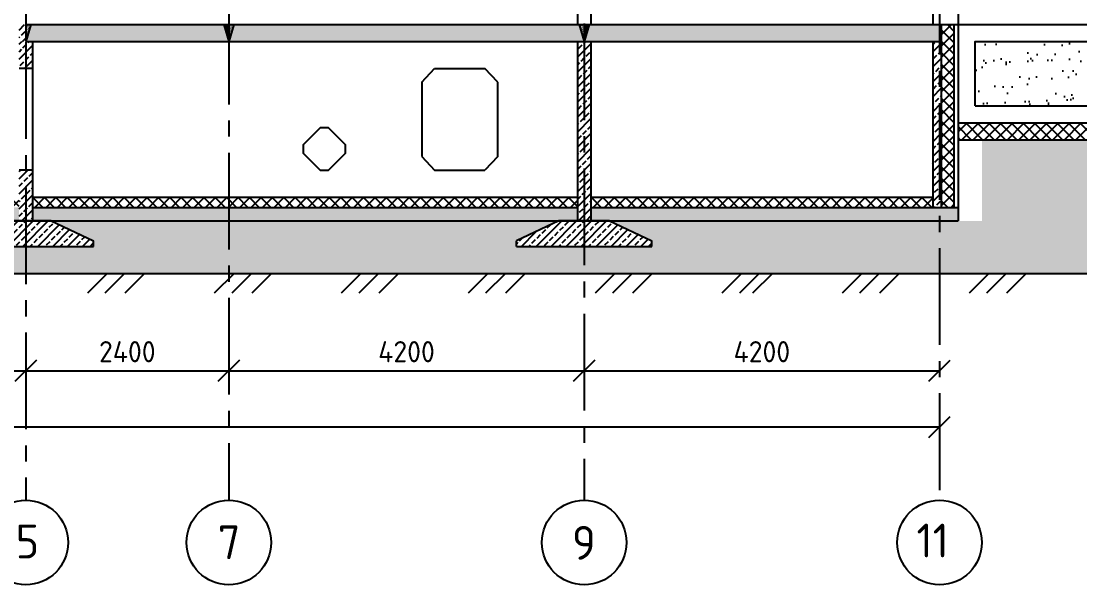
# Model space of a CAD drawing. Header units: millimetres. Extents: x -257254 to 390979, y -202328 to 355504.
# Drawn here: x 89774 to 102287, y 30517 to 37175 of the extents above; entities that cross this region are included whole.
import ezdxf

# ---------------------------------------------------------------- set-up
doc = ezdxf.new("R2010")
doc.units = ezdxf.units.MM
doc.linetypes.add('CENTER2', pattern=[28.575, 19.05, -3.175, 3.175, -3.175])
doc.layers.get('0').update_dxf_attribs({"lineweight": 25})
doc.layers.add('оси', color=1, linetype='CENTER2')
doc.layers.add('разрез', color=40, linetype='Continuous')
doc.styles.get("Standard").update_dxf_attribs({"font": 'GOST_Common.ttf'})
doc.dimstyles.new('ISO-25', dxfattribs={"dimtxt": 250, "dimasz": 250, "dimexe": 1.25, "dimexo": 0.625, "dimgap": 100, "dimtad": 1, "dimdec": 0, "dimtxsty": 'Standard', "dimblk": 'OBLIQUE', "dimcen": 2.5, "dimadec": 0, "dimazin": 0, "dimtfac": 1, "dimtdec": 0, "dimtmove": 0, "dimatfit": 3, "dimfxl": 1, "dimarcsym": 0})
pattern_1 = [(45, (-80, 0), (-67.35192, 67.35192), []), (135, (-80, 0), (-67.35192, -67.35192), [])]

# ---------------------------------------------------------------- blocks, each defined once
blk = doc.blocks.new('_Oblique')
at = {"color": 0, "linetype": 'ByBlock', "lineweight": -2}
blk.add_line((-0.5, -0.5), (0.5, 0.5), dxfattribs=at)
blk = doc.blocks.new('*D199')
at = {"color": 0, "lineweight": -2, "transparency": 16777216}
for p, q in [((75429, 32383), (75429, 32383)), ((75429, 32382), (100629, 32382)), ((100629, 32383), (100629, 32383))]:
    blk.add_line(p, q, dxfattribs=at)
at = {"color": 0, "lineweight": -2, "transparency": 16777216, "xscale": 250, "yscale": 250, "zscale": 250, "rotation": 180}
blk.add_blockref('_Oblique', (75429, 32382), dxfattribs=at)
at = {"color": 0, "lineweight": -2, "transparency": 16777216, "xscale": 250, "yscale": 250, "zscale": 250}
blk.add_blockref('_Oblique', (100629, 32382), dxfattribs=at)
at = {"color": 0, "transparency": 16777216, "insert": (88029, 32607), "char_height": 250, "attachment_point": 5}
blk.add_mtext('25200', dxfattribs=at)
blk = doc.blocks.new('*D202')
at = {"color": 0, "lineweight": -2, "transparency": 16777216}
for p, q in [((83829, 33043), (83829, 33047)), ((83829, 33046), (89829, 33046)), ((89829, 33046), (89829, 33047))]:
    blk.add_line(p, q, dxfattribs=at)
at = {"color": 0, "lineweight": -2, "transparency": 16777216, "xscale": 250, "yscale": 250, "zscale": 250, "rotation": 180}
blk.add_blockref('_Oblique', (83829, 33046), dxfattribs=at)
at = {"color": 0, "lineweight": -2, "transparency": 16777216, "xscale": 250, "yscale": 250, "zscale": 250}
blk.add_blockref('_Oblique', (89829, 33046), dxfattribs=at)
at = {"color": 0, "transparency": 16777216, "insert": (86829, 33271), "char_height": 250, "attachment_point": 5}
blk.add_mtext('6000', dxfattribs=at)
blk = doc.blocks.new('*D203')
at = {"color": 0, "lineweight": -2, "transparency": 16777216}
for p, q in [((96429, 33046), (96429, 33047)), ((96429, 33046), (100629, 33046)), ((100629, 33046), (100629, 33047))]:
    blk.add_line(p, q, dxfattribs=at)
at = {"color": 0, "lineweight": -2, "transparency": 16777216, "xscale": 250, "yscale": 250, "zscale": 250, "rotation": 180}
blk.add_blockref('_Oblique', (96429, 33046), dxfattribs=at)
at = {"color": 0, "lineweight": -2, "transparency": 16777216, "xscale": 250, "yscale": 250, "zscale": 250}
blk.add_blockref('_Oblique', (100629, 33046), dxfattribs=at)
at = {"color": 0, "transparency": 16777216, "insert": (98529, 33271), "char_height": 250, "attachment_point": 5}
blk.add_mtext('4200', dxfattribs=at)
blk = doc.blocks.new('*D204')
at = {"color": 0, "lineweight": -2, "transparency": 16777216}
for p, q in [((89829, 33046), (89829, 33047)), ((89829, 33046), (92229, 33046)), ((92229, 33043), (92229, 33047))]:
    blk.add_line(p, q, dxfattribs=at)
at = {"color": 0, "lineweight": -2, "transparency": 16777216, "xscale": 250, "yscale": 250, "zscale": 250, "rotation": 180}
blk.add_blockref('_Oblique', (89829, 33046), dxfattribs=at)
at = {"color": 0, "lineweight": -2, "transparency": 16777216, "xscale": 250, "yscale": 250, "zscale": 250}
blk.add_blockref('_Oblique', (92229, 33046), dxfattribs=at)
at = {"color": 0, "transparency": 16777216, "insert": (91029, 33271), "char_height": 250, "attachment_point": 5}
blk.add_mtext('2400', dxfattribs=at)
blk = doc.blocks.new('*D205')
at = {"color": 0, "lineweight": -2, "transparency": 16777216}
for p, q in [((92229, 33043), (92229, 33047)), ((92229, 33046), (96429, 33046)), ((96429, 33046), (96429, 33044))]:
    blk.add_line(p, q, dxfattribs=at)
at = {"color": 0, "lineweight": -2, "transparency": 16777216, "xscale": 250, "yscale": 250, "zscale": 250, "rotation": 180}
blk.add_blockref('_Oblique', (92229, 33046), dxfattribs=at)
at = {"color": 0, "lineweight": -2, "transparency": 16777216, "xscale": 250, "yscale": 250, "zscale": 250}
blk.add_blockref('_Oblique', (96429, 33046), dxfattribs=at)
at = {"color": 0, "transparency": 16777216, "insert": (94329, 33271), "char_height": 250, "attachment_point": 5}
blk.add_mtext('4200', dxfattribs=at)

msp = doc.modelspace()

# ---------------------------------------------------------------- hatches: boundary and pattern name
at = {"layer": 'разрез'}
h = msp.add_hatch(dxfattribs=at)
h.set_pattern_fill('JIS_STN_2.5', color=256, scale=50)
h.paths.add_polyline_path([(83909.02596, 36935.34196), (83909.02596, 37135.34196), (83886.99063, 37135.34196), (83829.02596, 36935.34196)])
h.paths.add_polyline_path([(89749.02596, 37135.34196), (89749.02596, 36935.34196), (89829.02595, 36935.34196), (89829.02595, 37135.34196)])
h = msp.add_hatch(dxfattribs=at)
h.set_pattern_fill('JIS_STN_2.5', color=256, scale=50)
h.paths.add_polyline_path([(92229.02595, 37135.34196), (89829.02595, 37135.34196), (89829.02595, 36935.34196), (92229.02595, 36935.34196)])
h.paths.add_polyline_path([(96429.02595, 37135.34196), (92229.02595, 37135.34196), (92229.02595, 36935.34196), (96429.02595, 36935.34196)])
h.paths.add_polyline_path([(100629.02596, 37135.34196), (96429.02595, 37135.34196), (96429.02595, 36935.34196), (100629.02596, 36935.34196)])
h.paths.add_polyline_path([(100629.02596, 37133.48867), (100629.02596, 37135.34196), (100629.02596, 36935.34196), (100629.02596, 36933.48867)])
h = msp.add_hatch(dxfattribs=at)
h.set_pattern_fill('AR-SAND', color=256, scale=0.3, angle=-90)
h.paths.add_polyline_path([(89829.02595, 37135.34196), (89886.99063, 37135.34196), (89829.02595, 36935.34196)])
h = msp.add_hatch(dxfattribs=at)
h.set_pattern_fill('AR-SAND', color=256, scale=0.3, angle=-90)
h.paths.add_polyline_path([(92229.02595, 37135.34196), (92171.06128, 37135.34196), (92229.02595, 36935.34196)])
h = msp.add_hatch(dxfattribs=at)
h.set_pattern_fill('AR-SAND', color=256, scale=0.3, angle=-90)
h.paths.add_polyline_path([(92229.02595, 37135.34196), (92286.99063, 37135.34196), (92229.02595, 36935.34196)])
h = msp.add_hatch(dxfattribs=at)
h.set_pattern_fill('AR-SAND', color=256, scale=0.3, angle=-90)
h.paths.add_polyline_path([(96429.02595, 37135.34196), (96371.06128, 37135.34196), (96429.02595, 36935.34196)])
h = msp.add_hatch(dxfattribs=at)
h.set_pattern_fill('AR-SAND', color=256, scale=0.3, angle=-90)
h.paths.add_polyline_path([(96429.02595, 37135.34196), (96486.99063, 37135.34196), (96429.02595, 36935.34196)])
h = msp.add_hatch(dxfattribs=at)
h.set_pattern_fill('NET', color=256, scale=30, angle=45)
h.set_pattern_definition(pattern_1)
h.paths.add_polyline_path([(100799.02595, 37135.34196), (100649.02596, 37135.34196), (100649.02596, 34975.34196), (100799.02595, 34975.34196)])
at = {"layer": 'разрез', "true_color": 0xf7f0b5}
h = msp.add_hatch(dxfattribs=at)
h.set_pattern_fill('AR-SAND', color=254, scale=150, angle=45)
h.paths.add_polyline_path([(103718.40167, 36580.57987, 0.5342807523), (103692.93955, 36617.8401), (103397.41739, 36617.8401, -0.5061795184), (103384.54232, 36652.14798), (103418.40167, 36730.57987, 0.5342807523), (103392.93955, 36767.8401), (103097.41739, 36767.8401, -0.5061795184), (103084.54232, 36802.14798), (103118.40167, 36880.57987, 0.5342807523), (103092.93955, 36917.8401), (102797.41739, 36917.8401, -0.5061795184), (102784.54232, 36952.14798), (102818.40167, 37030.57987, 0.5342807523), (102792.93955, 37067.8401), (102497.41739, 37067.8401), (102497.41739, 37015.34196), (101129.02596, 37015.34196), (101129.02596, 35975.34196), (104618.40167, 35975.34196), (104618.40167, 36130.57987, 0.5342807523), (104592.93955, 36167.8401), (104297.41739, 36167.8401, -0.5061795184), (104284.54232, 36202.14798), (104318.40167, 36280.57987, 0.5342807523), (104292.93955, 36317.8401), (103997.41739, 36317.8401, -0.5061795184), (103984.54232, 36352.14798), (104018.40167, 36430.57987, 0.5342807523), (103992.93955, 36467.8401), (103697.41739, 36467.8401, -0.5061795184), (103684.54232, 36502.14798)])
at = {"layer": 'разрез'}
h = msp.add_hatch(dxfattribs=at)
h.set_pattern_fill('JIS_STN_2.5', color=256, scale=50)
h.set_pattern_definition([(45, (6000, 0), (-88.38835, 88.38835), []), (45, (6088.25, 0), (-88.38835, 88.38835), [60, -25])])
h.paths.add_polyline_path([(89829.02596, 35415.34196), (89749.02596, 35415.34196), (89749.02596, 34815.34196), (89829.02596, 34815.34196)])
h.paths.add_polyline_path([(89909.02596, 35415.34196), (89829.02596, 35415.34196), (89829.02596, 34815.34196), (89909.02596, 34815.34196)])
h.paths.add_polyline_path([(89909.02596, 36935.34196), (89829.02596, 36935.34196), (89829.02596, 36615.34196), (89909.02596, 36615.34196)])
h.paths.add_polyline_path([(89829.02596, 36935.34196), (89749.02596, 36935.34196), (89749.02596, 36615.34196), (89829.02596, 36615.34196)])
h = msp.add_hatch(dxfattribs=at)
h.set_pattern_fill('JIS_STN_2.5', color=256, scale=50)
h.set_pattern_definition([(45, (16800, -26360), (-88.38835, 88.38835), []), (45, (16888.25, -26360), (-88.38835, 88.38835), [60, -25])])
h.paths.add_polyline_path([(96509.02595, 36935.34196), (96429.02595, 36935.34196), (96429.02595, 34815.34196), (96509.02595, 34815.34196)])
h.paths.add_polyline_path([(96429.02595, 36935.34196), (96349.02595, 36935.34196), (96349.02595, 34815.34196), (96429.02595, 34815.34196)])
h = msp.add_hatch(dxfattribs=at)
h.set_pattern_fill('JIS_STN_2.5', color=256, scale=50)
h.set_pattern_definition([(45, (-80, 0), (-88.38835, 88.38835), []), (45, (8.25, 0), (-88.38835, 88.38835), [60, -25])])
h.paths.add_polyline_path([(100649.02596, 36935.34196), (100549.02596, 36935.34196), (100549.02596, 34975.34196), (100649.02596, 34975.34196)])
at = {"layer": 'разрез', "true_color": 0xf7f0b5}
h = msp.add_hatch(dxfattribs=at)
h.set_pattern_fill('AR-SAND', color=254, scale=7, angle=45)
h.set_pattern_definition([(82.5, (-80, 0), (-250.16694, 234.32744), [0, -270.256, 0, -302.26, 0, -288.925]), (52.5, (-80, 0), (-132.3076, 577.313), [0, -145.796, 0, -243.586, 0, -93.345]), (12.5, (-234.64, -154.64), (390.8099, 392.2326), [0, -88.9, 0, -320.04, 0, -417.83]), (2.5, (-234.64, -154.64), (267.5968, 488.2855), [0, -44.45, 0, -209.804, 0, -240.03])])
h.paths.add_polyline_path([(102541.96993, 36933.48867), (101049.02596, 36933.48867), (101049.02596, 36175.34196), (104042.14423, 36175.34196)])
at = {"layer": 'разрез'}
h = msp.add_hatch(dxfattribs=at)
h.set_pattern_fill('AR-SAND', color=256, scale=7, angle=45)
h.paths.add_polyline_path([(75059.02596, 35975.34196), (71216.4015, 35975.34196), (72997.17282, 34194.57065), (89829.02595, 34194.57065), (89829.02595, 34515.34196), (89029.02595, 34515.34196), (89029.02595, 34579.73586), (89529.02595, 34815.34196), (84129.02596, 34815.34196), (84629.02596, 34579.73586), (84629.02596, 34515.34196), (83029.02596, 34515.34196), (83029.02596, 34579.73586), (83529.02596, 34815.34196), (79929.02596, 34815.34196), (80429.02596, 34579.73586), (80429.02596, 34515.34196), (78829.02596, 34515.34196), (78829.02596, 34579.73586), (79329.02596, 34815.34196), (75553.21372, 34815.34196), (75953.21372, 34579.73586), (75953.21372, 34515.34196), (74553.21372, 34515.34196), (74553.21372, 34579.73586), (74953.21372, 34815.34196), (75059.02596, 34815.34196)])
h.paths.add_polyline_path([(95629.02596, 34579.73586), (96129.02596, 34815.34196), (90129.02595, 34815.34196), (90629.02595, 34579.73586), (90629.02595, 34515.34196), (89829.02595, 34515.34196), (89829.02595, 34194.57065), (96429.02595, 34194.57065), (96429.02595, 34515.34196), (95629.02596, 34515.34196)])
h.paths.add_polyline_path([(105864.31269, 35975.34196), (105052.664, 35975.34196), (105052.664, 35775.34196), (101129.02596, 35775.34196), (101129.02596, 34815.34196), (96729.02596, 34815.34196), (97229.02596, 34579.73586), (97229.02596, 34515.34196), (96429.02595, 34515.34196), (96429.02595, 34194.57065), (104083.54137, 34194.57065)])
h = msp.add_hatch(dxfattribs=at)
h.set_pattern_fill('NET', color=256, scale=30, angle=45)
h.set_pattern_definition(pattern_1)
h.paths.add_polyline_path([(101049.02596, 34815.34196), (100849.02596, 34815.34196)])
h.paths.add_polyline_path([(100849.02596, 35975.34196), (100849.02596, 35775.34196), (104972.664, 35775.34196), (104972.664, 35975.34196)])
h = msp.add_hatch(dxfattribs=at)
h.set_pattern_fill('NET', color=256, scale=30, angle=45)
h.paths.add_polyline_path([(96509.02595, 35095.34196), (96509.02595, 34975.34196), (100549.02596, 34975.34196), (100549.02596, 35095.34196)])
h.paths.add_polyline_path([(92229.02595, 35095.34196), (92229.02595, 34975.34196), (96349.02595, 34975.34196), (96349.02595, 35095.34196)])
h.paths.add_polyline_path([(89909.02596, 35095.34196), (89909.02596, 34975.34196), (92229.02595, 34975.34196), (92229.02595, 35095.34196)])
h.paths.add_polyline_path([(83909.02596, 35095.34196), (83909.02596, 34975.34196), (89749.02596, 34975.34196), (89749.02596, 35095.34196)])
h.paths.add_polyline_path([(79709.02596, 35095.34196), (79709.02596, 34975.34196), (83749.02596, 34975.34196), (83749.02596, 35095.34196)])
h.paths.add_polyline_path([(79549.02596, 34975.34196), (79549.02596, 35095.34196), (75509.02596, 35095.34196), (75509.02596, 34975.34196)])
h = msp.add_hatch(dxfattribs=at)
h.set_pattern_fill('JIS_STN_2.5', color=256, scale=50)
h.paths.add_polyline_path([(89749.02596, 34975.34196), (83909.02596, 34975.34196), (83909.02596, 34815.34196), (84129.02596, 34815.34196), (89749.02596, 34815.34196)])
h.paths.add_polyline_path([(79549.02596, 34975.34196), (75509.02596, 34975.34196), (75509.02596, 34815.34196), (75553.21372, 34815.34196), (79549.02596, 34815.34196)])
h.paths.add_polyline_path([(83749.02596, 34975.34196), (79709.02596, 34975.34196), (79709.02596, 34815.34196), (83749.02596, 34815.34196)])
h.paths.add_polyline_path([(92229.02595, 34975.34196), (89909.02596, 34975.34196), (89909.02596, 34815.34196), (90129.02595, 34815.34196), (92229.02595, 34815.34196)])
h.paths.add_polyline_path([(96349.02595, 34975.34196), (92229.02595, 34975.34196), (92229.02595, 34815.34196), (96349.02595, 34815.34196)])
h.paths.add_polyline_path([(100849.02596, 34975.34196), (96509.02595, 34975.34196), (96509.02595, 34815.34196), (96729.02596, 34815.34196), (100849.02596, 34815.34196)])
h = msp.add_hatch(dxfattribs=at)
h.set_pattern_fill('JIS_STN_2.5', color=256, scale=50)
h.set_pattern_definition([(45, (10200, 0), (-88.38835, 88.38835), []), (45, (10288.25, 0), (-88.38835, 88.38835), [60, -25])])
h.paths.add_polyline_path([(89829.02595, 34815.34196), (89529.02595, 34815.34196), (89029.02595, 34579.73586), (89029.02595, 34515.34196), (89829.02595, 34515.34196)])
h.paths.add_polyline_path([(90129.02595, 34815.34196), (89909.02595, 34815.34196), (89829.02595, 34815.34196), (89829.02595, 34515.34196), (90629.02595, 34515.34196), (90629.02595, 34579.73586)])
h = msp.add_hatch(dxfattribs=at)
h.set_pattern_fill('JIS_STN_2.5', color=256, scale=50)
h.set_pattern_definition([(45, (16800, 0), (-88.38835, 88.38835), []), (45, (16888.25, 0), (-88.38835, 88.38835), [60, -25])])
h.paths.add_polyline_path([(96429.02595, 34815.34196), (96129.02596, 34815.34196), (95629.02596, 34579.73586), (95629.02596, 34515.34196), (96429.02595, 34515.34196)])
h.paths.add_polyline_path([(96729.02596, 34815.34196), (96509.02595, 34815.34196), (96429.02595, 34815.34196), (96429.02595, 34515.34196), (97229.02596, 34515.34196), (97229.02596, 34579.73586)])

# ---------------------------------------------------------------- linework, layer by layer
at = {"ltscale": 50}
for centre in [(89829.02595, 31017.09795), (92229.02595, 31017.09795), (96429.02595, 31017.09795), (100629.02596, 31017.09795)]:
    msp.add_circle(centre, 500, dxfattribs=at)
at = {"layer": 'оси', "ltscale": 60}
for p, q in [((89829.02595, 69502.09472), (89829.02595, 31517.09795)), ((100629.02596, 67069.65659), (100629.02596, 31517.09795)), ((92229.02595, 66482.32084), (92229.02595, 31517.09795)), ((96429.02595, 66295.34196), (96429.02595, 31517.09795))]:
    msp.add_line(p, q, dxfattribs=at)
at = {"layer": 'разрез'}
for p, q in [((96349.02595, 39935.34196), (96349.02595, 37135.34196)), ((96509.02595, 39935.34196), (96509.02595, 37135.34196)), ((100549.02596, 39935.34196), (100549.02596, 37133.26049)), ((100849.02596, 39935.34196), (100849.02596, 36933.48867)), ((89829.02595, 37175.34196), (89829.02595, 36935.34196)), ((89829.02595, 37175.34196), (89829.02595, 36935.34196)), ((92229.02595, 37185.34196), (92229.02595, 36935.34196)), ((92229.02595, 37175.34196), (92229.02595, 36935.34196)), ((89886.99063, 37135.34196), (89829.02595, 36935.34196)), ((89829.02595, 37135.34196), (102877.41739, 37135.34196)), ((92171.06128, 37135.34196), (92229.02595, 36935.34196)), ((92286.99063, 37135.34196), (92229.02595, 36935.34196)), ((96371.06128, 37135.34196), (96429.02595, 36935.34196)), ((96429.02595, 37135.34196), (96429.02595, 36935.34196)), ((96429.02595, 37135.34196), (96429.02595, 36935.34196)), ((96486.99063, 37135.34196), (96429.02595, 36935.34196)), ((100629.02596, 37135.34196), (100629.02596, 36935.34196)), ((100649.02596, 37135.34196), (100649.02596, 34975.34196)), ((100799.02595, 37135.34196), (100799.02595, 34975.34196)), ((89829.02595, 36935.34196), (100629.02596, 36935.34196)), ((89909.02596, 36935.34196), (89909.02596, 34815.34196)), ((96349.02595, 36935.34196), (96349.02595, 34815.34196)), ((96509.02595, 36935.34196), (96509.02595, 34815.34196)), ((100549.02596, 36935.34196), (100549.02596, 34975.34196)), ((100849.02596, 36933.48867), (100849.02596, 34975.34196)), ((101049.02596, 36175.34196), (101049.02596, 36933.48867)), ((89909.02596, 36615.34196), (89749.02596, 36615.34196)), ((94509.02613, 36454.9863), (94661.44968, 36615.34196)), ((94661.44968, 36615.34196), (95256.60258, 36615.34196)), ((95409.02613, 36454.9863), (95256.60258, 36615.34196)), ((94509.02613, 36454.9863), (94509.02613, 35575.69762)), ((95409.02613, 35575.69762), (95409.02613, 36454.9863)), ((101049.02596, 36175.34196), (104050.20379, 36175.34196)), ((100849.02596, 35975.34196), (108585.82333, 35975.34196)), ((100849.02596, 35775.34196), (104972.664, 35775.34196)), ((94509.02613, 35575.69762), (94661.44968, 35415.34196)), ((95409.02613, 35575.69762), (95256.60258, 35415.34196)), ((89909.02596, 35415.34196), (89749.02596, 35415.34196)), ((94661.44968, 35415.34196), (95256.60258, 35415.34196)), ((89909.02596, 35095.34196), (96349.02595, 35095.34196)), ((96509.02595, 35095.34196), (100549.02596, 35095.34196)), ((89909.02596, 34975.34196), (96349.02595, 34975.34196)), ((96509.02595, 34975.34196), (100849.02596, 34975.34196)), ((100849.02596, 34975.34196), (100849.02596, 34815.34196)), ((79709.02596, 34815.34196), (100849.02596, 34815.34196)), ((90129.02595, 34815.34196), (89529.02595, 34815.34196)), ((90129.02595, 34815.34196), (90629.02595, 34579.73586)), ((96129.02596, 34815.34196), (95629.02596, 34579.73586)), ((96729.02596, 34815.34196), (96129.02596, 34815.34196)), ((96729.02596, 34815.34196), (97229.02596, 34579.73586)), ((90629.02595, 34515.34196), (90629.02595, 34579.73586)), ((95629.02596, 34515.34196), (95629.02596, 34579.73586)), ((97229.02596, 34515.34196), (97229.02596, 34579.73586)), ((89029.02595, 34515.34196), (90629.02595, 34515.34196)), ((95629.02596, 34515.34196), (97229.02596, 34515.34196)), ((72997.17282, 34194.57065), (104083.54137, 34194.57065)), ((90790.0566, 34194.57065), (90557.32426, 33961.83831)), ((90997.17282, 34194.57065), (90764.44048, 33961.83831)), ((90997.17282, 34194.57065), (90764.44048, 33961.83831)), ((91233.04297, 34194.57065), (91000.31063, 33961.83831)), ((92290.0566, 34194.57065), (92057.32426, 33961.83831)), ((92497.17282, 34194.57065), (92264.44048, 33961.83831)), ((92497.17282, 34194.57065), (92264.44048, 33961.83831)), ((92733.04297, 34194.57065), (92500.31063, 33961.83831)), ((93790.0566, 34194.57065), (93557.32426, 33961.83831)), ((93997.17282, 34194.57065), (93764.44048, 33961.83831)), ((93997.17282, 34194.57065), (93764.44048, 33961.83831)), ((94233.04297, 34194.57065), (94000.31063, 33961.83831)), ((95290.0566, 34194.57065), (95057.32426, 33961.83831)), ((95497.17282, 34194.57065), (95264.44048, 33961.83831)), ((95497.17282, 34194.57065), (95264.44048, 33961.83831)), ((95733.04297, 34194.57065), (95500.31063, 33961.83831)), ((96790.0566, 34194.57065), (96557.32426, 33961.83831)), ((96997.17282, 34194.57065), (96764.44048, 33961.83831)), ((96997.17282, 34194.57065), (96764.44048, 33961.83831)), ((97233.04297, 34194.57065), (97000.31063, 33961.83831)), ((98290.0566, 34194.57065), (98057.32426, 33961.83831)), ((98497.17282, 34194.57065), (98264.44048, 33961.83831)), ((98497.17282, 34194.57065), (98264.44048, 33961.83831)), ((98653.04297, 34194.57065), (98420.31063, 33961.83831)), ((99710.0566, 34194.57065), (99477.32426, 33961.83831)), ((99917.17282, 34194.57065), (99684.44048, 33961.83831)), ((99917.17282, 34194.57065), (99684.44048, 33961.83831)), ((100153.04297, 34194.57065), (99920.31063, 33961.83831)), ((101210.0566, 34194.57065), (100977.32426, 33961.83831)), ((101417.17282, 34194.57065), (101184.44048, 33961.83831)), ((101417.17282, 34194.57065), (101184.44048, 33961.83831)), ((101653.04297, 34194.57065), (101420.31063, 33961.83831))]:
    msp.add_line(p, q, dxfattribs=at)
msp.add_lwpolyline([(101049.02596, 36933.48867), (101049.02596, 36933.48867), (102533.91037, 36933.48867), (102533.91037, 36933.48867)], dxfattribs=at)
msp.add_lwpolyline([(93307.99754, 35415.34252), (93407.99754, 35415.34252), (93607.99754, 35615.34252), (93607.99754, 35715.34252), (93407.99754, 35915.34252), (93307.99754, 35915.34252), (93107.99754, 35715.34252), (93107.99754, 35615.34252)], close=True, dxfattribs=at)

# ---------------------------------------------------------------- texts
at = {"ltscale": 50}
for s, p in [('5', (89708.95201, 30829.32312)), ('7', (92099.16489, 30820.1244)), ('9', (96285.26651, 30812.67312)), ('11', (100356.78434, 30840.29695))]:
    msp.add_text(s, height=400, dxfattribs=at).set_placement(p)

# ---------------------------------------------------------------- dimensions: what is measured, and where the dimension line sits
for base, p1, p2, picture, middle in [((89829.02595, 33045.69309), (83829.02596, 33041.94309), (89829.02595, 33045.69309), '*D202', (86829.02595, 33270.69309)), ((92229.02595, 33045.69309), (89829.02595, 33045.69309), (92229.02595, 33041.94309), '*D204', (91029.02595, 33270.69309)), ((96429.02595, 33045.69309), (92229.02595, 33041.94309), (96429.02595, 33046.94309), '*D205', (94329.02595, 33270.69309)), ((100629.02596, 33045.69309), (96429.02595, 33045.69309), (100629.02596, 33045.69309), '*D203', (98529.02596, 33270.69309))]:
    dim = msp.add_linear_dim(base=base, p1=p1, p2=p2, dimstyle='ISO-25', override={"dimtmove": 1})
    dim.commit()
    dim.dimension.update_dxf_attribs({"geometry": picture, "text_midpoint": middle})
dim = msp.add_linear_dim(base=(100629.02596, 32382.07125), p1=(75429.02596, 32382.07125), p2=(100629.02596, 32382.07125), dimstyle='ISO-25')
dim.commit()
dim.dimension.update_dxf_attribs({"geometry": '*D199', "text_midpoint": (88029.02596, 32607.07125)})

doc.saveas('drawing.dxf')
